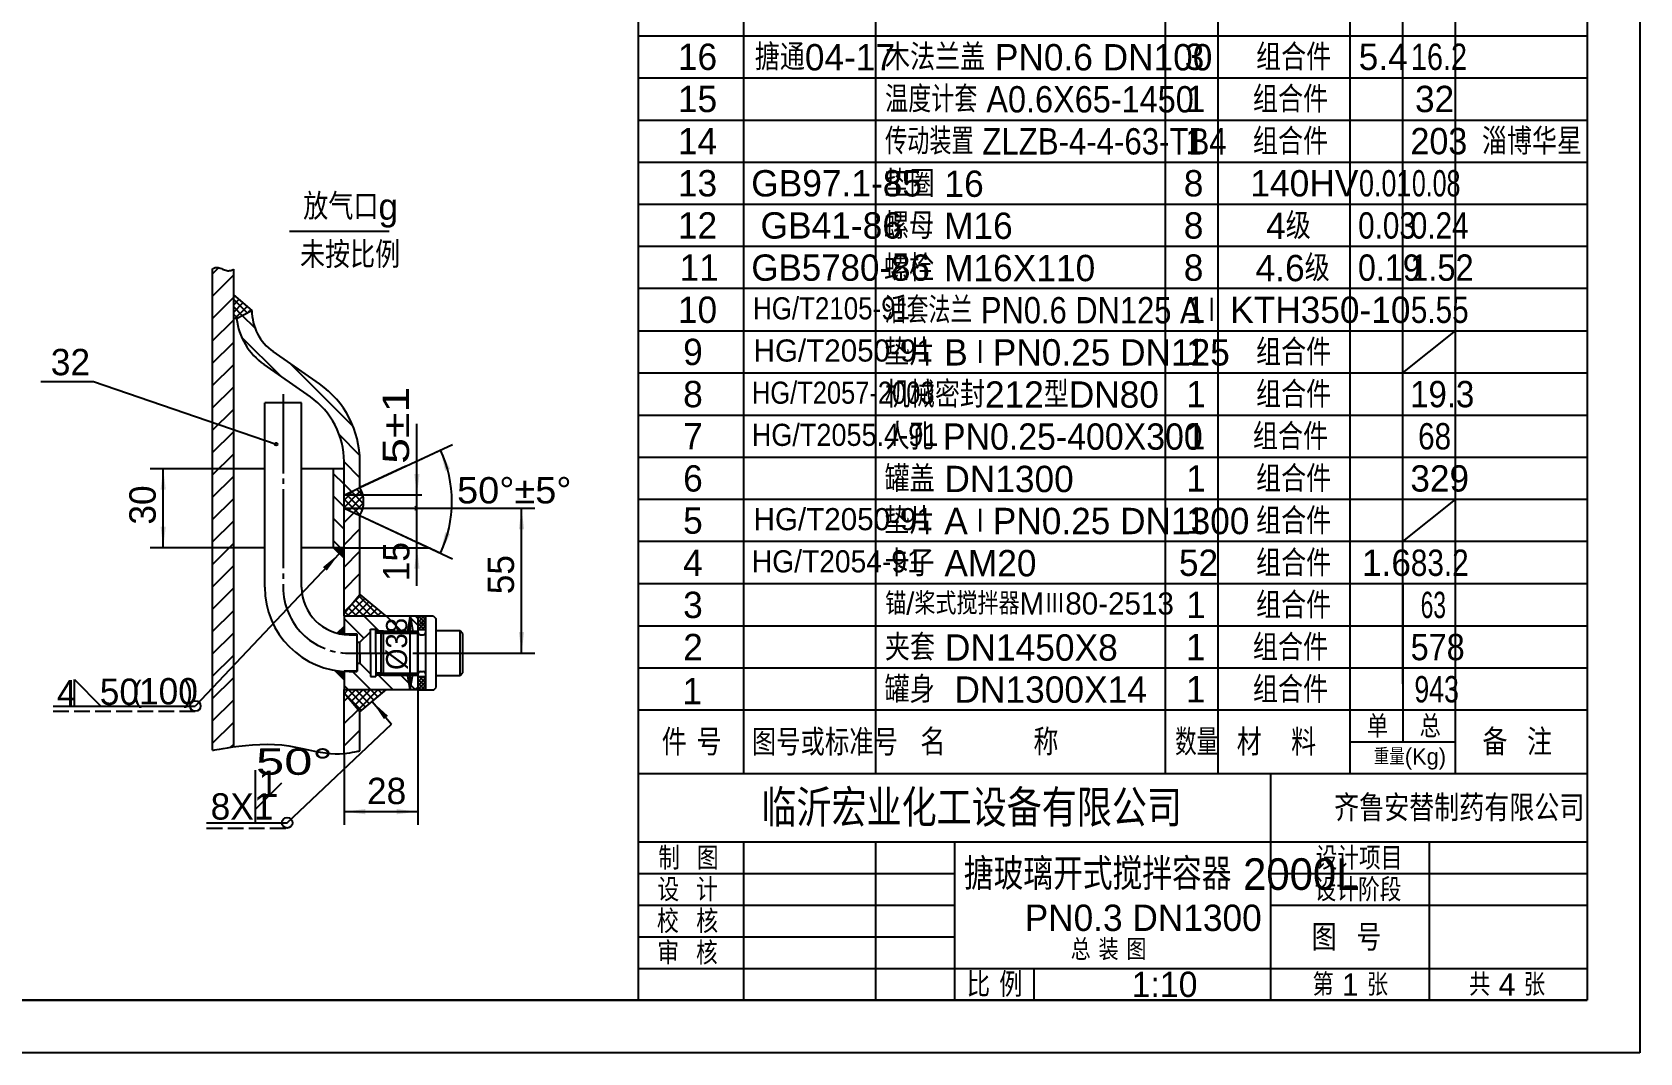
# Model space of a CAD drawing. Extents: x -6659 to 113, y -215 to 683.
# Drawn here: x -518.4 to -213.4, y -214.7 to -21.1 of the extents above; entities that cross this region are included whole.
import ezdxf

# ---------------------------------------------------------------- set-up
doc = ezdxf.new("R2010")
doc.units = 0
doc.linetypes.add('DASHDOT', pattern=[18, 15, -1, 1, -1])
doc.linetypes.add('DASHED', pattern=[4, 3, -1])
doc.layers.get('0').update_dxf_attribs({"color": 8, "linetype": 'CONTINUOUS'})
for name, color, linetype in [('1', 8, 'CONTINUOUS'), ('2', 94, 'DASHDOT'), ('3', 2, 'DASHED')]:
    doc.layers.add(name, color=color, linetype=linetype)
doc.styles.get("Standard").update_dxf_attribs({"font": 'cadt_en', "bigfont": 'cadt_hz'})
doc.styles.add('STYLE1', font='cadt_en.shx', dxfattribs={"bigfont": 'cadt_hz.shx'})
doc.styles.add('STYLE17', font='cadt_en.shx', dxfattribs={"width": 1.439846, "bigfont": 'cadt_hz.shx'})
doc.styles.add('STYLE18', font='cadt_en.shx', dxfattribs={"width": 0.974868, "bigfont": 'cadt_hz.shx'})
doc.styles.add('STYLE19', font='cadt_en.shx', dxfattribs={"width": 1.319444, "bigfont": 'cadt_hz.shx'})
doc.styles.add('STYLE20', font='cadt_en.shx', dxfattribs={"width": 1.076207, "bigfont": 'cadt_hz.shx'})
doc.dimstyles.get("Standard").update_dxf_attribs({"dimtxt": 3.5, "dimasz": 4, "dimexe": 2, "dimexo": 0, "dimgap": 1, "dimtad": 1, "dimtoh": 1, "dimdec": 4, "dimzin": 0, "dimtxsty": 'STANDARD', "dimcen": 0, "dimazin": 3, "dimtfac": 1, "dimtdec": 4, "dimtmove": 0, "dimatfit": 3, "dimtolj": 1, "dimtzin": 0})

# ---------------------------------------------------------------- blocks, each defined once
blk = doc.blocks.new('*U92')
at = {"style": 'STYLE1'}
for s, width, p in [('温度计套 A0.6X65-1450', 0.920745, (-356.57, -36.3)), ('1', 1.003, (-299.51, -36.24)), ('组合件', 1.003, (-286.79, -36.32)), ('32', 0.999232, (-256.02, -36.24))]:
    blk.add_text(s, height=5, dxfattribs=dict(at, width=width)).set_placement(p)
blk = doc.blocks.new('*U93')
at = {"style": 'STYLE1'}
for s, width, p in [('传动装置 ZLZB-4-4-63-TB4', 0.885093, (-356.59, -44.28)), ('组合件', 1.003, (-286.79, -44.32)), ('203', 0.967142, (-256.89, -44.24))]:
    blk.add_text(s, height=5, dxfattribs=dict(at, width=width)).set_placement(p)
for s, p in [('1', (-299.62, -44.24)), ('淄博华星', (-243.34, -44.3))]:
    blk.add_text(s, height=5, dxfattribs=at).set_placement(p)
blk = doc.blocks.new('*U95')
for p, q in [((-258.36, -85.73), (-248.36, -77.73, 1)), ((-258.36, -117.73), (-248.36, -109.73, 1))]:
    blk.add_line(p, q)
at = {"style": 'STYLE1'}
for s, height, width, p in [('GB97.1-85', 5, 1.002406, (-381.98, -52.24)), ('垫圈 16', 5, 1.003, (-356.71, -52.32)), ('140HV', 5, 1.003, (-287.27, -52.24)), ('0.01', 5, 0.762818, (-266.65, -52.24)), ('0.08', 5, 0.70748, (-256.61, -52.24)), ('螺母 M16', 5, 1.003, (-356.8, -60.3)), ('4级', 5, 1.003, (-284.29, -60.32)), ('GB41-86', 5, 1.003, (-380.22, -60.24)), ('0.03', 5, 0.842694, (-266.82, -60.24)), ('0.24', 5, 0.842694, (-256.82, -60.24)), ('GB5780-86', 5, 0.990678, (-381.96, -68.24)), ('螺栓 M16X110', 5, 1.003, (-356.8, -68.32)), ('4.6级', 5, 1.003, (-286.28, -68.32)), ('0.19', 5, 0.917101, (-266.86, -68.24)), ('1.52', 5, 0.925226, (-256.93, -68.24)), ('HG/T2105-91', 4.2, 0.875586, (-381.64, -75.57)), ('活套法兰 PN0.6 DN125 AⅠ', 5, 0.876272, (-356.67, -76.32)), ('1', 5, 1.003, (-299.51, -76.24)), ('5.55', 5, 0.843956, (-256.82, -76.24)), ('HG/T2057-2003', 4.2, 0.860504, (-381.85, -91.57)), ('19.3', 5, 0.933739, (-256.93, -92.24)), ('329', 5, 0.997403, (-256.9, -108.24)), ('83.2', 5, 0.843956, (-256.82, -124.24)), ('63', 5, 0.645378, (-254.95, -132.24))]:
    blk.add_text(s, height=height, dxfattribs=dict(at, width=width)).set_placement(p)
for s, height, p in [('8', 5, (-299.9, -52.24)), ('8', 5, (-299.9, -60.24)), ('8', 5, (-299.9, -68.24)), ('KTH350-10', 5, (-291.08, -76.24)), ('HG/T2050-91', 4.2, (-381.54, -83.57)), ('垫片 BⅠPN0.25 DN125', 5, (-356.71, -84.32)), ('1', 5, (-299.45, -84.24)), ('组合件', 5, (-286.18, -84.32)), ('机械密封212型DN80', 5, (-356.62, -92.32)), ('1', 5, (-299.45, -92.24)), ('组合件', 5, (-286.18, -92.32)), ('罐盖 DN1300', 5, (-356.68, -108.34)), ('1', 5, (-299.45, -108.24)), ('组合件', 5, (-286.18, -108.32)), ('HG/T2050-91', 4.2, (-381.54, -115.57)), ('垫片 AⅠPN0.25 DN1300', 5, (-356.71, -116.32)), ('1', 5, (-299.45, -116.24)), ('组合件', 5, (-286.18, -116.32)), ('卡子 AM20', 5, (-356.68, -124.32)), ('组合件', 5, (-286.18, -124.32)), ('52', 5, (-300.82, -124.24)), ('1.6', 5, (-266.09, -124.24)), ('锚/桨式搅拌器MⅢ80-2513', 4.2, (-356.56, -131.57)), ('1', 5, (-299.45, -132.24)), ('组合件', 5, (-286.18, -132.32))]:
    blk.add_text(s, height=height, dxfattribs=at).set_placement(p)
blk = doc.blocks.new('*D99')
for p, q in [((-459.24, -111.39), (-423.07, -111.39)), ((-425.57, -138.89), (-425.57, -111.39)), ((-436.78, -138.89), (-423.07, -138.89))]:
    blk.add_line(p, q)
for points in [[(-425.57, -111.39), (-425.07, -115.39), (-426.07, -115.39)], [(-425.57, -138.89), (-426.07, -134.89), (-425.07, -134.89)]]:
    blk.add_solid(points)
at = {"style": 'STYLE1'}
blk.add_text('55', height=5, rotation=90, dxfattribs=at).set_placement((-427, -127.72))
blk = doc.blocks.new('*U100')
for p, q in [((-484.24, -66), (-484.22, -65.99)), ((-484.24, -66), (-484.24, -66, 1)), ((-484.24, -66), (-484.24, -66)), ((-484.24, -66), (-484.24, -66)), ((-484.22, -65.99), (-484.2, -65.98)), ((-484.2, -65.98), (-484.17, -65.96)), ((-484.17, -65.96), (-484.13, -65.94)), ((-484.13, -65.94), (-484.08, -65.91)), ((-484.08, -65.91), (-484.01, -65.87)), ((-484.01, -65.87), (-483.92, -65.83)), ((-483.92, -65.83), (-483.82, -65.79)), ((-483.82, -65.79), (-483.71, -65.75)), ((-483.71, -65.75), (-483.58, -65.72)), ((-483.58, -65.72), (-483.44, -65.71)), ((-483.44, -65.71), (-483.28, -65.71)), ((-483.28, -65.71), (-483.11, -65.73)), ((-483.11, -65.73), (-482.92, -65.78)), ((-482.92, -65.78), (-482.73, -65.85)), ((-482.73, -65.85), (-482.53, -65.93)), ((-482.53, -65.93), (-482.32, -66.01)), ((-482.32, -66.01), (-482.11, -66.1)), ((-482.11, -66.1), (-481.91, -66.18)), ((-481.91, -66.18), (-481.71, -66.25)), ((-481.71, -66.25), (-481.52, -66.3)), ((-481.52, -66.3), (-481.33, -66.33)), ((-481.33, -66.33), (-481.16, -66.33)), ((-481.16, -66.33), (-481, -66.32)), ((-481, -66.32), (-480.86, -66.29)), ((-480.86, -66.29), (-480.73, -66.26)), ((-480.73, -66.26), (-480.62, -66.22)), ((-480.62, -66.22), (-480.52, -66.18)), ((-480.52, -66.18), (-480.44, -66.15)), ((-480.44, -66.15), (-480.37, -66.12)), ((-480.37, -66.12), (-480.33, -66.1)), ((-480.33, -66.1), (-480.29, -66.08)), ((-480.29, -66.08), (-480.27, -66.07)), ((-480.27, -66.07), (-480.25, -66.07)), ((-480.25, -66.07), (-480.24, -66.06)), ((-480.25, -66.06), (-480.24, -66.06))]:
    blk.add_line(p, q)
blk = doc.blocks.new('*U101')
blk.add_line((-470.04, -171.08), (-450.22, -152.35, 1))
blk = doc.blocks.new('*U102')
blk.add_line((-453.9, -148.07), (-450.22, -152.35))
blk.add_solid([(-453.9, -148.07), (-450.91, -150.78), (-451.67, -151.43)])
blk = doc.blocks.new('*D103')
for p, q in [((-445.24, -145.89), (-445.24, -171.47)), ((-459.24, -157.92), (-459.24, -171.47)), ((-459.24, -168.97), (-445.24, -168.97))]:
    blk.add_line(p, q)
for points in [[(-459.24, -168.97), (-455.24, -168.47), (-455.24, -169.47)], [(-445.24, -168.97), (-449.24, -169.47), (-449.24, -168.47)]]:
    blk.add_solid(points)
at = {"style": 'STYLE1'}
blk.add_text('28', height=5, dxfattribs=at).set_placement((-454.89, -167.54))
blk = doc.blocks.new('*U104')
blk.add_line((-460.14, -119.99), (-487.47, -148.93))
blk.add_solid([(-460.14, -119.99), (-462.53, -123.24), (-463.25, -122.56)])
blk = doc.blocks.new('*U105')
for p, q in [((-484.24, -157.32), (-484.21, -157.31)), ((-484.24, -157.32), (-484.24, -157.32, 1)), ((-484.21, -157.31), (-484.14, -157.3)), ((-484.14, -157.3), (-483.99, -157.28)), ((-483.99, -157.28), (-483.75, -157.24)), ((-483.75, -157.24), (-483.39, -157.18)), ((-483.39, -157.18), (-482.88, -157.1)), ((-482.88, -157.1), (-482.21, -156.99)), ((-482.21, -156.99), (-481.36, -156.85)), ((-481.36, -156.85), (-480.35, -156.7)), ((-480.35, -156.7), (-479.2, -156.54)), ((-479.2, -156.54), (-477.95, -156.4)), ((-477.95, -156.4), (-476.62, -156.28)), ((-476.62, -156.28), (-475.23, -156.2)), ((-475.23, -156.2), (-473.83, -156.17)), ((-473.83, -156.17), (-472.43, -156.21)), ((-472.43, -156.21), (-471.07, -156.32)), ((-471.07, -156.32), (-469.74, -156.5)), ((-469.74, -156.5), (-468.45, -156.73)), ((-468.45, -156.73), (-467.21, -156.97)), ((-467.21, -156.97), (-466.02, -157.23)), ((-466.02, -157.23), (-464.88, -157.47)), ((-464.88, -157.47), (-463.8, -157.68)), ((-463.8, -157.68), (-462.78, -157.84)), ((-462.78, -157.84), (-461.83, -157.94)), ((-461.83, -157.94), (-460.94, -157.98)), ((-460.94, -157.98), (-460.12, -157.98)), ((-460.12, -157.98), (-459.38, -157.94)), ((-459.38, -157.94), (-458.71, -157.87)), ((-458.71, -157.87), (-458.13, -157.79)), ((-458.13, -157.79), (-457.63, -157.7)), ((-457.63, -157.7), (-457.22, -157.62)), ((-457.22, -157.62), (-456.89, -157.56)), ((-456.89, -157.56), (-456.65, -157.52)), ((-456.65, -157.52), (-456.48, -157.48)), ((-456.48, -157.48), (-456.36, -157.46)), ((-456.36, -157.46), (-456.29, -157.45)), ((-456.29, -157.45), (-456.24, -157.44)), ((-456.25, -157.44), (-456.24, -157.44))]:
    blk.add_line(p, q)
blk = doc.blocks.new('*U106')
for p, q in [((-459.24, -111.25), (-455.99, -107.99)), ((-459.24, -109.84), (-457.47, -108.06)), ((-459.24, -109.69), (-456.21, -112.73)), ((-458.82, -108.7), (-455.78, -111.74)), ((-458.37, -111.8), (-455.64, -109.06)), ((-457.86, -108.25), (-455.54, -110.56)), ((-456.89, -107.8), (-455.64, -109.05)), ((-458.7, -111.64), (-459.24, -111.1)), ((-457.41, -112.25), (-455.53, -110.37)), ((-485.32, -171.08), (-470.04, -171.08, 1))]:
    blk.add_line(p, q)
blk = doc.blocks.new('*U107')
for p, q in [((-459.24, -131.82), (-444.7, -131.82)), ((-446.7, -131.82), (-447.2, -134.78)), ((-446.7, -145.82), (-446.7, -131.82)), ((-446.7, -131.82), (-446.21, -134.78)), ((-447.2, -134.78), (-446.21, -134.78)), ((-446.7, -145.82), (-447.2, -142.86)), ((-447.2, -142.86), (-446.21, -142.86)), ((-446.7, -145.82), (-446.21, -142.86)), ((-459.24, -145.82), (-444.7, -145.82, 1)), ((-476.04, -171.08), (-476.04, -161.08))]:
    blk.add_line(p, q)
blk = doc.blocks.new('*U108')
for p, q in [((-459.18, -146.54), (-458.46, -145.82)), ((-458.53, -147.31), (-457.04, -145.82)), ((-455.16, -149.13), (-458.47, -145.82)), ((-457.89, -148.08), (-455.63, -145.82)), ((-457.24, -148.85), (-454.21, -145.82)), ((-454.39, -148.48), (-457.05, -145.82)), ((-456.6, -149.62), (-452.8, -145.82)), ((-453.62, -147.84), (-455.64, -145.82)), ((-452.85, -147.19), (-454.23, -145.82)), ((-452.08, -146.55), (-452.81, -145.82)), ((-452.27, -146.7), (-451.39, -145.82)), ((-451.32, -145.9), (-451.4, -145.82)), ((-455.93, -149.77), (-459.24, -146.46, 1))]:
    blk.add_line(p, q)
blk = doc.blocks.new('*U109')
for p, q in [((-454.23, -145.82), (-457.65, -142.39)), ((-449.98, -145.82), (-453.11, -142.69)), ((-445.74, -145.82), (-448.52, -143.04, 1)), ((-458.47, -145.82), (-459.24, -145.04))]:
    blk.add_line(p, q)
blk = doc.blocks.new('*U110')
for p, q in [((-445.24, -143.66), (-444.98, -143.39)), ((-445.24, -144.37), (-444.27, -143.39)), ((-445.24, -145.07), (-443.74, -143.57)), ((-443.74, -145.31), (-445.24, -143.81)), ((-445.24, -145.78), (-443.74, -144.28)), ((-443.87, -145.89), (-445.24, -144.51)), ((-444.57, -145.89), (-445.24, -145.22, 1)), ((-443.74, -144.6), (-444.95, -143.39)), ((-444.65, -145.89), (-443.74, -144.99)), ((-443.74, -143.89), (-444.25, -143.39)), ((-443.94, -145.89), (-443.74, -145.69))]:
    blk.add_line(p, q)
blk = doc.blocks.new('*U111')
for p, q in [((-445.24, -132.34), (-444.79, -131.89)), ((-445.24, -133.05), (-444.08, -131.89)), ((-445.24, -133.76), (-443.74, -132.26)), ((-443.74, -133.99), (-445.24, -132.49)), ((-444.05, -134.39), (-445.24, -133.2)), ((-444.76, -134.39), (-445.24, -133.91, 1)), ((-445.17, -134.39), (-443.74, -132.97)), ((-443.74, -133.29), (-445.14, -131.89)), ((-444.46, -134.39), (-443.74, -133.67)), ((-443.74, -132.58), (-444.43, -131.89)), ((-443.76, -134.39), (-443.74, -134.38))]:
    blk.add_line(p, q)
blk = doc.blocks.new('*U112')
for p, q in [((-455.49, -136.07), (-459.24, -132.32)), ((-455.5, -131.82), (-452.23, -135.09)), ((-448.33, -134.74), (-451.26, -131.82)), ((-445.24, -133.59), (-447.01, -131.82, 1))]:
    blk.add_line(p, q)
blk = doc.blocks.new('*U113')
for p, q in [((-457.84, -129.65), (-456.08, -127.88)), ((-452.67, -131.82), (-456.47, -128.02)), ((-458.33, -131.82), (-459.05, -131.09, 1)), ((-458.6, -131.82), (-455.31, -128.53)), ((-456.91, -131.82), (-458.41, -130.32)), ((-455.5, -131.82), (-457.76, -129.55)), ((-457.18, -131.82), (-454.54, -129.17)), ((-454.08, -131.82), (-457.12, -128.79)), ((-455.77, -131.82), (-453.77, -129.82)), ((-454.36, -131.82), (-453, -130.47)), ((-452.94, -131.82), (-452.23, -131.11)), ((-451.53, -131.82), (-451.46, -131.76))]:
    blk.add_line(p, q)
blk = doc.blocks.new('*U114')
for p, q in [((-459.24, -148.02), (-458.53, -147.31, 1)), ((-459.24, -152.26), (-456.6, -149.62)), ((-459.24, -156.51), (-456.24, -153.51))]:
    blk.add_line(p, q)
blk = doc.blocks.new('*U115')
for p, q in [((-459.24, -114.08), (-457.41, -112.25, 1)), ((-459.24, -118.32), (-456.24, -115.32)), ((-459.24, -122.57), (-456.24, -119.57)), ((-459.24, -126.81), (-456.24, -123.81)), ((-459.24, -131.05), (-457.84, -129.65))]:
    blk.add_line(p, q)
blk = doc.blocks.new('*U116')
for p, q in [((-460.39, -135.15), (-459.24, -134)), ((-459.24, -134.37), (-459.52, -134.1)), ((-459.24, -134.02), (-459.34, -133.92)), ((-460.2, -135.19), (-460.4, -134.98, 1)), ((-459.76, -135.27), (-460.23, -134.8)), ((-460.1, -135.21), (-459.24, -134.35)), ((-459.35, -135.33), (-460.05, -134.63)), ((-459.24, -135.08), (-459.87, -134.45)), ((-459.8, -135.26), (-459.24, -134.71)), ((-459.24, -134.73), (-459.7, -134.27)), ((-459.49, -135.31), (-459.24, -135.06))]:
    blk.add_line(p, q)
blk = doc.blocks.new('*U117')
for p, q in [((-461.04, -142.16), (-461.04, -142.16)), ((-459.24, -143.92), (-461, -142.16, 1)), ((-460.87, -142.34), (-460.73, -142.21)), ((-460.69, -142.52), (-460.42, -142.25)), ((-459.24, -143.57), (-460.58, -142.23)), ((-460.51, -142.69), (-460.11, -142.29)), ((-460.34, -142.87), (-459.79, -142.32)), ((-459.24, -143.21), (-460.18, -142.28)), ((-460.16, -143.05), (-459.46, -142.35)), ((-459.98, -143.22), (-459.24, -142.49)), ((-459.81, -143.4), (-459.24, -142.84)), ((-459.24, -142.86), (-459.78, -142.32)), ((-459.63, -143.58), (-459.24, -143.19)), ((-459.24, -142.5), (-459.4, -142.35)), ((-459.45, -143.75), (-459.24, -143.55)), ((-459.28, -143.93), (-459.24, -143.9))]:
    blk.add_line(p, q)
blk = doc.blocks.new('*U118')
for p, q in [((-476.13, -77.24), (-478.55, -74.82, 1)), ((-471.33, -86.29), (-478.68, -78.94)), ((-457.55, -95.82), (-469.39, -83.98)), ((-456.29, -101.33), (-460.13, -97.49)), ((-456.24, -105.62), (-459.24, -102.62)), ((-457.86, -108.25), (-459.24, -106.86))]:
    blk.add_line(p, q)
blk = doc.blocks.new('*U119')
for p, q in [((-480.24, -71.44), (-479.95, -71.14)), ((-477.62, -74.34), (-480.24, -71.72)), ((-480.24, -72.86), (-479.19, -71.8)), ((-480.24, -74.27), (-478.43, -72.45)), ((-478.55, -74.82), (-480.24, -73.13)), ((-479.95, -75.39), (-477.66, -73.1)), ((-479.49, -75.3), (-480.24, -74.55, 1)), ((-477.35, -74.2), (-476.9, -73.76))]:
    blk.add_line(p, q)
blk = doc.blocks.new('*D120')
for p, q in [((-445.42, -126.09), (-445.42, -95.41)), ((-444.51, -108.89), (-459.24, -108.89)), ((-459.24, -111.39), (-442.92, -111.39)), ((-459.24, -118.89), (-442.92, -118.89))]:
    blk.add_line(p, q)
for points in [[(-445.42, -108.89), (-445.92, -104.89), (-444.92, -104.89)], [(-445.42, -118.89), (-444.92, -122.89), (-445.92, -122.89)]]:
    blk.add_solid(points)
at = {"style": 'STYLE1'}
blk.add_text('15', height=5, rotation=90, dxfattribs=at).set_placement((-446.85, -125.24))
at = {"insert": (-446.85, -102.98), "char_height": 5, "attachment_point": 7, "rotation": 90, "style": 'STYLE19'}
blk.add_mtext('5%%p1', dxfattribs=at)
blk = doc.blocks.new('*D121')
for p, q in [((-456.24, -107.49), (-438.7, -99.31)), ((-456.24, -112.79), (-438.7, -120.97))]:
    blk.add_line(p, q)
blk.add_arc((-461.92, -110.14), 23.13, 335, 385)
for points in [[(-440.96, -100.37), (-439.12, -103.95), (-440.06, -104.3)], [(-440.96, -119.91), (-440.06, -115.99), (-439.12, -116.33)]]:
    blk.add_solid(points)
at = {"insert": (-437.8, -110.56), "char_height": 5, "attachment_point": 7, "style": 'STYLE20'}
blk.add_mtext('50%%d%%p5%%d', dxfattribs=at)
blk = doc.blocks.new('*U122')
for p, q in [((-459.24, -106.86), (-461.24, -104.86, 1)), ((-459.24, -111.1), (-461.24, -109.1)), ((-459.24, -115.35), (-461.24, -113.35)), ((-459.94, -118.89), (-461.24, -117.59))]:
    blk.add_line(p, q)
blk = doc.blocks.new('*U123')
for p, q in [((-461.24, -118.9), (-461.23, -118.89)), ((-460.53, -119.61), (-459.81, -118.89)), ((-459.24, -119.59), (-459.94, -118.89, 1)), ((-459.82, -120.31), (-459.24, -119.74))]:
    blk.add_line(p, q)
blk = doc.blocks.new('*U124')
for p, q in [((-461.21, -118.92), (-461.18, -118.89)), ((-461.07, -119.07), (-460.89, -118.89)), ((-461.02, -118.89), (-459.24, -120.67)), ((-460.93, -119.21), (-460.61, -118.89)), ((-460.79, -119.35), (-460.33, -118.89)), ((-460.74, -118.89), (-459.24, -120.39)), ((-460.64, -119.49), (-460.05, -118.89)), ((-460.5, -119.63), (-459.76, -118.89)), ((-459.24, -120.11), (-460.46, -118.89)), ((-460.36, -119.77), (-459.48, -118.89)), ((-460.22, -119.91), (-459.24, -118.94)), ((-460.18, -118.89), (-459.24, -119.82)), ((-459.85, -118.93), (-459.24, -119.54)), ((-459.61, -118.89), (-459.24, -119.26)), ((-459.33, -118.89), (-459.24, -118.97)), ((-460.08, -120.06), (-459.24, -119.22)), ((-459.94, -120.2), (-459.24, -119.5)), ((-459.8, -120.34), (-459.24, -119.79)), ((-459.65, -120.48), (-459.24, -120.07)), ((-459.51, -120.62), (-459.24, -120.35)), ((-459.37, -120.76), (-459.24, -120.64, 1))]:
    blk.add_line(p, q)
blk = doc.blocks.new('*U125')
for p, q in [((-444.51, -108.89), (-459.24, -108.89)), ((-459.24, -111.39), (-443.92, -111.39, 1)), ((-445.42, -111.39), (-445.67, -110.96)), ((-445.67, -111.82), (-445.42, -111.39)), ((-459.24, -118.89), (-443.92, -118.89))]:
    blk.add_line(p, q)
blk = doc.blocks.new('*U139')
at = {"style": 'STYLE1'}
for s, height, width, p in [('HG/T2055.4-91', 4.2, 0.914286, (-381.88, -99.57)), ('人孔 PN0.25-400X300', 5, 0.960597, (-356.5, -100.3)), ('1', 5, 1.003, (-299.51, -100.24)), ('组合件', 5, 1.003, (-286.79, -100.32)), ('68', 5, 0.843062, (-255.44, -100.24))]:
    blk.add_text(s, height=height, dxfattribs=dict(at, width=width)).set_placement(p)
blk = doc.blocks.new('*U171')
at = {"style": 'STYLE1'}
blk.add_text('齐鲁安替制药有限公司', height=5, dxfattribs=at).set_placement((-271.38, -170.8))

msp = doc.modelspace()

# ---------------------------------------------------------------- linework, layer by layer
for p, q in [((-213.35915, 626.26601), (-213.35915, -214.73399)), ((-383.35915, -144.73399), (-383.35915, 106.26601)), ((-358.35915, -161.73399), (-358.35915, 106.26601)), ((-303.35915, -161.73399), (-303.35915, 106.26601)), ((-293.35915, -161.73399), (-293.35915, 106.26601)), ((-268.35915, -161.73399), (-268.35915, 106.26601)), ((-258.35915, -144.73399), (-258.35915, 106.26601)), ((-248.35915, -161.73399), (-248.35915, 106.26601)), ((-403.35915, -21.73399), (-223.35915, -21.73399)), ((-403.35915, -29.73399), (-223.35915, -29.73399)), ((-403.35915, -37.73399), (-223.35915, -37.73399)), ((-403.35915, -45.73399), (-223.35915, -45.73399)), ((-223.35915, -53.73399), (-403.35915, -53.73399)), ((-450.68588, -58.874), (-469.60418, -58.874)), ((-223.35915, -61.73399), (-403.35915, -61.73399)), ((-484.2442, -66.95551), (-483.03809, -65.7494, 1)), ((-484.2442, -71.19815), (-480.2442, -67.19815)), ((-223.35915, -69.73399), (-403.35915, -69.73399)), ((-484.2442, -75.44079), (-480.2442, -71.44079)), ((-484.2442, -79.68343), (-480.2442, -75.68343)), ((-403.35915, -77.73399), (-223.35915, -77.73399)), ((-484.2442, -83.92607), (-480.2442, -79.92607)), ((-484.2442, -88.16871), (-480.2442, -84.16871)), ((-506.81047, -87.37956), (-472.13461, -99.26874)), ((-484.2442, -92.41135), (-480.2442, -88.41135)), ((-403.35915, -85.73399), (-223.35915, -85.73399)), ((-484.2442, -96.65399), (-480.2442, -92.65399)), ((-403.35915, -93.73399), (-223.35915, -93.73399)), ((-484.2442, -100.89663), (-480.2442, -96.89663)), ((-445.29107, -102.38468), (-440.88097, -100.32822)), ((-484.2442, -105.13927), (-480.2442, -101.13927)), ((-447.54388, -103.43519), (-456.2442, -107.49221)), ((-403.35915, -101.73399), (-223.35915, -101.73399)), ((-480.2442, -103.89114), (-496.063, -103.89114)), ((-493.563, -118.89114), (-493.563, -103.89114)), ((-484.2442, -109.38191), (-480.2442, -105.38191)), ((-484.2442, -113.62455), (-480.2442, -109.62455)), ((-223.35915, -109.73399), (-403.35915, -109.73399)), ((-459.2442, -111.39114), (-443.75474, -111.39114)), ((-456.2442, -112.79006), (-446.33788, -117.40945)), ((-484.2442, -117.86719), (-480.2442, -113.86719)), ((-480.2442, -118.89114), (-496.063, -118.89114)), ((-484.2442, -122.10983), (-480.2442, -118.10983)), ((-445.52848, -117.78688), (-440.88097, -119.95405)), ((-223.35915, -117.73399), (-403.35915, -117.73399)), ((-484.2442, -126.35247), (-480.2442, -122.35247)), ((-484.2442, -130.59512), (-480.2442, -126.59512)), ((-223.35915, -125.73399), (-403.35915, -125.73399)), ((-383.35915, -161.73399), (-383.35915, -125.73399)), ((-258.35915, -125.73399), (-258.35915, -155.73399, 1)), ((-484.2442, -134.83776), (-480.2442, -130.83776)), ((-403.35915, -133.73399), (-223.35915, -133.73399)), ((-484.2442, -139.0804), (-480.2442, -135.0804)), ((-451.7442, -134.74114), (-453.2442, -134.74114)), ((-452.0942, -135.09114), (-445.2442, -135.09114)), ((-484.2442, -143.32304), (-480.2442, -139.32304)), ((-451.7442, -143.04114), (-453.2442, -143.04114)), ((-452.0942, -142.69114), (-445.2442, -142.69114)), ((-223.35915, -141.73399), (-403.35915, -141.73399)), ((-510.3976, -148.9253), (-510.3976, -143.9253, 1)), ((-510.3976, -143.9253), (-505.3976, -148.9253)), ((-484.2442, -147.56568), (-480.2442, -143.56568)), ((-514.47321, -148.9253), (-487.47224, -148.9253)), ((-484.2442, -151.80832), (-480.2442, -147.80832)), ((-484.2442, -156.05096), (-480.2442, -152.05096)), ((-223.35915, -149.73399), (-403.35915, -149.73399, 1)), ((-480.70374, -156.75314), (-480.2442, -156.2936)), ((-268.35915, -155.73399), (-248.35915, -155.73399, 1)), ((-476.04167, -168.47674), (-471.04167, -163.47674)), ((-283.35915, -204.73399), (-283.35915, -161.73399)), ((-223.35915, -174.73399), (-403.35915, -174.73399, 1)), ((-383.35915, -204.73399), (-383.35915, -174.73399)), ((-358.35915, -204.73399), (-358.35915, -174.73399)), ((-343.35915, -204.73399), (-343.35915, -174.73399, 1)), ((-253.35915, -174.73399), (-253.35915, -204.73399)), ((-403.35915, -180.73399), (-343.35915, -180.73399, 1)), ((-283.35915, -180.73399), (-223.35915, -180.73399, 1)), ((-403.35915, -186.73399), (-343.35915, -186.73399, 1)), ((-283.35915, -186.73399), (-223.35915, -186.73399)), ((-403.35915, -192.73399), (-343.35915, -192.73399)), ((-403.35915, -198.73399), (-223.35915, -198.73399)), ((-328.35915, -198.73399), (-328.35915, -204.73399)), ((-583.35915, -204.73399), (-403.35915, -204.73399)), ((-403.35915, -204.73399), (-223.35915, -204.73399)), ((-213.35915, -214.73399), (-807.35915, -214.73399, 1))]:
    msp.add_line(p, q)
for centre, radius in [((-472.13461, -99.26874), 0.25), ((-444.53837, -133.19806), 0.125), ((-487.47224, -148.9253), 1), ((-470.04167, -171.0794), 1)]:
    msp.add_circle(centre, radius)
for points in [[(-493.563, -103.89114), (-493.063, -107.89114), (-494.063, -107.89114)], [(-493.563, -118.89114), (-494.063, -114.89114), (-493.063, -114.89114)]]:
    msp.add_solid(points)
at = {"layer": '1'}
for p, q in [((-223.35915, 601.26601), (-223.35915, -204.73399, 1)), ((-403.35915, -204.73399), (-403.35915, 106.26601)), ((-484.2442, -66.00182), (-484.2442, -157.32013)), ((-480.2442, -66.06239), (-480.2442, -156.68502)), ((-480.2442, -70.89114), (-476.7442, -73.89114)), ((-479.65387, -75.39114), (-480.2442, -75.39114, 6.28319)), ((-479.65387, -75.39114), (-476.7442, -73.89114)), ((-463.91982, -87.81625), (-472.69318, -81.67308)), ((-465.64055, -90.2737), (-474.41391, -84.13054)), ((-516.81047, -87.37956), (-506.81047, -87.37956, 6.28319)), ((-474.29857, -126.39114), (-474.29857, -91.39114)), ((-467.29857, -91.39114), (-474.29857, -91.39114)), ((-467.29857, -126.39114), (-467.29857, -91.39114)), ((-459.2442, -108.89114), (-459.2442, -102.56098)), ((-456.2442, -107.49221), (-456.2442, -102.56098)), ((-474.29857, -103.89114), (-480.2442, -103.89114)), ((-459.2442, -103.89114), (-467.29857, -103.89114)), ((-461.2442, -118.89114), (-461.2442, -103.89114)), ((-459.2442, -108.89114), (-456.2442, -107.49221)), ((-459.2442, -131.81931), (-459.2442, -108.89114)), ((-459.2442, -111.39114), (-456.2442, -112.79006, 6.28319)), ((-456.2442, -127.74405), (-456.2442, -112.79006)), ((-474.29857, -118.89114), (-480.2442, -118.89114)), ((-459.2442, -118.89114), (-467.29857, -118.89114)), ((-461.2442, -118.89114), (-459.2442, -120.89114)), ((-459.2442, -131.31931), (-456.2442, -127.74405)), ((-456.2442, -127.74405), (-451.38749, -131.81931)), ((-459.2442, -133.81931), (-460.53399, -135.1091)), ((-459.2442, -131.81931), (-459.2442, -135.34132)), ((-459.2442, -131.81931), (-445.7442, -131.81931)), ((-445.2442, -132.31931), (-445.7442, -131.81931)), ((-442.2442, -131.89114), (-445.2442, -131.89114)), ((-445.2442, -131.89114), (-445.2442, -145.89114)), ((-443.7442, -145.89114), (-443.7442, -131.89114, 6.28319)), ((-442.2442, -131.89114), (-441.7442, -132.39114)), ((-441.7442, -145.39114), (-441.7442, -132.39114)), ((-459.2442, -135.31931), (-456.7442, -135.31931)), ((-456.78495, -135.31931), (-459.2442, -135.31931)), ((-458.29857, -135.39114), (-456.79857, -135.39114)), ((-456.79857, -135.39114), (-456.79857, -142.39114)), ((-456.7442, -138.81931), (-456.7442, -135.31931)), ((-456.7442, -136.81931), (-456.2442, -136.81931)), ((-456.2442, -136.81931), (-454.2442, -134.81931)), ((-456.2442, -138.81931), (-456.2442, -136.81931)), ((-454.2442, -134.31931), (-453.2442, -134.31931, 6.28319)), ((-454.2442, -138.81931), (-454.2442, -134.31931)), ((-453.2442, -138.81931), (-453.2442, -134.31931, 6.28319)), ((-452.0942, -135.09114), (-453.2442, -135.09114)), ((-452.2442, -135.24114), (-451.7442, -134.74114)), ((-452.2442, -135.24114), (-452.2442, -142.54114)), ((-451.7442, -134.74114), (-445.2442, -134.74114)), ((-451.7442, -143.04114), (-451.7442, -134.74114)), ((-445.2442, -134.39114), (-443.7442, -134.39114)), ((-445.2442, -134.89114), (-445.2442, -134.74114, 6.28319)), ((-445.2442, -143.04114), (-445.2442, -134.74114)), ((-444.7442, -135.39114), (-444.2442, -135.39114, 6.28319)), ((-443.7442, -134.89114), (-443.7442, -134.74114)), ((-437.2442, -134.64114), (-441.7442, -134.64114)), ((-436.7442, -135.14114), (-437.2442, -134.64114)), ((-437.2442, -143.14114), (-437.2442, -134.64114)), ((-436.7442, -135.14114), (-436.7442, -142.64114)), ((-456.7442, -138.81931), (-456.7442, -142.31931)), ((-456.2442, -138.81931), (-456.2442, -140.81931)), ((-454.2442, -138.81931), (-454.2442, -143.31931)), ((-453.2442, -138.81931), (-453.2442, -143.31931)), ((-453.2442, -138.81931), (-453.2442, -143.31931)), ((-441.7442, -138.89114), (-436.78193, -138.89114)), ((-459.2442, -143.96296), (-461.0553, -142.15186)), ((-459.2442, -142.31931), (-456.7442, -142.31931)), ((-456.78495, -142.31931), (-459.2442, -142.31931)), ((-459.2442, -142.36317), (-459.2442, -145.81931)), ((-458.29857, -142.39114), (-456.79857, -142.39114)), ((-456.7442, -140.81931), (-456.2442, -140.81931)), ((-456.2442, -140.81931), (-454.2442, -142.81931)), ((-454.2442, -143.31931), (-453.2442, -143.31931)), ((-452.0942, -142.69114), (-453.2442, -142.69114)), ((-451.7442, -143.04114), (-452.2442, -142.54114)), ((-451.7442, -143.04114), (-445.2442, -143.04114)), ((-444.7442, -142.39114), (-444.2442, -142.39114, 6.28319)), ((-441.7442, -143.14114), (-437.2442, -143.14114)), ((-437.2442, -143.14114), (-436.7442, -142.64114)), ((-459.2442, -145.81931), (-445.7442, -145.81931)), ((-459.2442, -157.9234), (-459.2442, -145.81931)), ((-456.2442, -150.03822), (-451.21629, -145.81931)), ((-445.2442, -145.31931), (-445.7442, -145.81931)), ((-443.7442, -143.39114), (-445.2442, -143.39114, 1)), ((-442.2442, -145.89114), (-445.2442, -145.89114)), ((-442.2442, -145.89114), (-441.7442, -145.39114)), ((-456.2442, -150.03822), (-459.2442, -146.46296)), ((-456.2442, -157.43631), (-456.2442, -150.03822)), ((-403.35915, -161.73399), (-223.35915, -161.73399, 1)), ((-223.35915, -204.73399), (-797.35915, -204.73399, 1))]:
    msp.add_line(p, q, dxfattribs=at)
for centre, radius, start, end in [((-467.2442, -73.89114), 12.5, 186.8921026, 235), ((-467.2442, -73.89114), 9.5, 180, 235), ((-474.2442, -102.56098), 18, 0, 55), ((-474.2442, -102.56098), 15, 0, 55), ((-460.77053, -110.14114), 5.24447, 329.6627656, 390.3372344), ((-458.29857, -126.39114), 16, 180, 270), ((-458.29857, -126.39114), 9, 180, 270), ((-444.7442, -134.89114), 0.5, 180, 270), ((-444.2442, -134.89114), 0.5, 270, 360), ((-444.7442, -142.89114), 0.5, 90, 180), ((-444.2442, -142.89114), 0.5, 0, 90)]:
    msp.add_arc(centre, radius, start, end, dxfattribs=at)
at = {"layer": '2'}
for p, q in [((-470.79857, -89.77954), (-470.79857, -126.39114, 6.28319)), ((-458.29857, -138.89114), (-451.09179, -138.89114, 6.28319)), ((-446.17776, -138.89114), (-436.97182, -138.89114))]:
    msp.add_line(p, q, dxfattribs=at)
msp.add_arc((-458.29857, -126.39114), 12.5, 180, 270, dxfattribs=at)
at = {"layer": '3'}
for p, q in [((-514.47321, -149.9253), (-487.47224, -149.9253, 1)), ((-485.32228, -172.0794), (-470.04167, -172.0794))]:
    msp.add_line(p, q, dxfattribs=at)

# ---------------------------------------------------------------- block references
for name in ['*U92', '*U93', '*U95', '*U100', '*U119', '*U118', '*D120', '*U139', '*D121', '*U122', '*U106', '*U125', '*D99', '*U115', '*U123', '*U124', '*U104', '*U113', '*U107', '*U116', '*U112', '*U111', '*U117', '*U109', '*U108', '*U110', '*U114', '*U102', '*U101', '*U105', '*U171']:
    msp.add_blockref(name, (0, 0))

# ---------------------------------------------------------------- texts
at = {"style": 'STYLE1'}
for s, height, p in [('16', 5, (-395.88951, -28.23649)), ('搪通04-17', 5, (-381.30574, -28.32336)), ('木法兰盖 PN0.6 DN100', 5, (-356.59352, -28.32336)), ('3', 5, (-299.72634, -28.23649)), ('组合件', 5, (-286.17653, -28.32336)), ('5.4', 5, (-266.70982, -28.23649)), ('15', 5, (-395.88951, -36.23649)), ('14', 5, (-395.88951, -44.23649)), ('13', 5, (-395.88951, -52.23649)), ('12', 5, (-395.88951, -60.23649)), ('未按比例', 5, (-467.59783, -65.83098)), ('11', 5, (-395.58189, -68.23649)), ('10', 5, (-395.88951, -76.23649)), ('9', 5, (-394.89776, -84.23649)), ('8', 5, (-394.89776, -92.23649)), ('7', 5, (-394.89776, -100.23649)), ('6', 5, (-394.89776, -108.23649)), ('5', 5, (-394.89776, -116.23649)), ('4', 5, (-394.89776, -124.23649)), ('3', 5, (-394.89776, -132.23649)), ('2', 5, (-394.89776, -140.23649)), ('1', 5, (-395.03381, -148.59799)), ('单', 4.23307, (-265.13415, -154.90966)), ('总', 4.23307, (-255.14655, -154.90966)), ('件 号', 5, (-398.96476, -158.32336)), ('名         称', 5, (-349.89673, -158.30383)), ('材   料', 5, (-289.85937, -158.32336)), ('备  注', 5, (-243.22798, -158.30383)), ('重量(Kg)', 3.101538, (-263.85789, -160.06016)), ('制  图', 4.335484, (-399.63144, -179.97923)), ('设计项目', 4.335484, (-274.88758, -179.97923)), ('设  计', 4.335484, (-399.77116, -185.97923)), ('设计阶段', 4.335484, (-275.0781, -185.97923)), ('校  核', 4.406557, (-399.88992, -192.01604)), ('PN0.3 DN1300', 5, (-330.09004, -191.6084)), ('图  号', 5, (-275.62544, -195.36243)), ('审  核', 4.335484, (-399.79656, -197.97923)), ('总 装 图', 4, (-321.35804, -197.1484)), ('比 例', 4.665695, (-341.08716, -204.12793)), ('1:10', 4.8, (-309.7933, -204.13639)), ('第 1 张', 4.233071, (-275.47422, -203.90966)), ('共 4 张', 4.266667, (-245.78593, -203.91026))]:
    msp.add_text(s, height=height, dxfattribs=at).set_placement(p)
for s, height, width, p in [('16.2', 5, 0.817431, (-256.79384, -28.23649)), ('放气口g', 5, 1.003, (-467.00564, -56.67)), ('32', 5, 1.003, (-514.89647, -86.16103)), ('HG/T2054-91', 4.2, 0.953135, (-381.86581, -123.57359)), ('夹套 DN1450X8', 5, 1.003, (-356.62361, -140.32336)), ('1', 5, 1.003, (-299.50828, -140.23649)), ('组合件', 5, 1.003, (-286.79428, -140.32336)), ('578', 5, 0.918899, (-256.8487, -140.23649)), ('罐身  DN1300X14', 5, 1.003, (-356.68238, -148.30383)), ('1', 5, 1.003, (-299.50828, -148.23649)), ('组合件', 5, 1.003, (-286.79428, -148.32336)), ('943', 5, 0.757514, (-256.14563, -148.23649)), ('4', 5, 1.003, (-513.74271, -148.99955)), ('50', 5, 1.003, (-505.60874, -148.72151)), ('(', 4, 1.003, (-499.39342, -148.11017)), ('100', 5, 1.003, (-498.17074, -148.61962)), (')', 4, 1.003, (-489.71383, -148.11017)), ('图号或标准号', 5, 0.973683, (-381.87555, -158.3429)), ('数量', 5, 0.857889, (-301.54106, -158.30383)), ('1', 5, 1.003, (-475.44234, -166.16502)), ('8X1', 5, 1.003, (-484.56518, -170.47799))]:
    msp.add_text(s, height=height, dxfattribs=dict(at, width=width)).set_placement(p)
msp.add_text('30', height=5, rotation=90, dxfattribs=at).set_placement((-494.99158, -114.50328))
at = {"insert": (-447.13123, -142.07555), "char_height": 4, "attachment_point": 7, "rotation": 90, "style": 'STYLE18'}
msp.add_mtext('%%c38', dxfattribs=at)
at = {"insert": (-475.95605, -162.05527), "char_height": 5, "attachment_point": 7, "style": 'STYLE17'}
msp.add_mtext('50%%d', dxfattribs=at)
at = {"layer": '1', "style": 'STYLE1'}
msp.add_text('临沂宏业化工设备有限公司', height=7, dxfattribs=at).set_placement((-380.04958, -171.83177))
at = {"layer": '1', "style": 'STYLE1', "width": 0.989641}
msp.add_text('搪玻璃开式搅拌容器 2000L', height=6, dxfattribs=at).set_placement((-341.62291, -183.8178))

# ---------------------------------------------------------------- dimensions: what is measured, and where the dimension line sits
dim = msp.add_linear_dim(base=(-445.2442, -168.9691), p1=(-459.2442, -157.9234), p2=(-445.2442, -145.89114), text='28', dimstyle='STANDARD')
dim.commit()
dim.dimension.update_dxf_attribs({"geometry": '*D103', "text_midpoint": (-452.632, -168.9691)})

doc.saveas('drawing.dxf')
